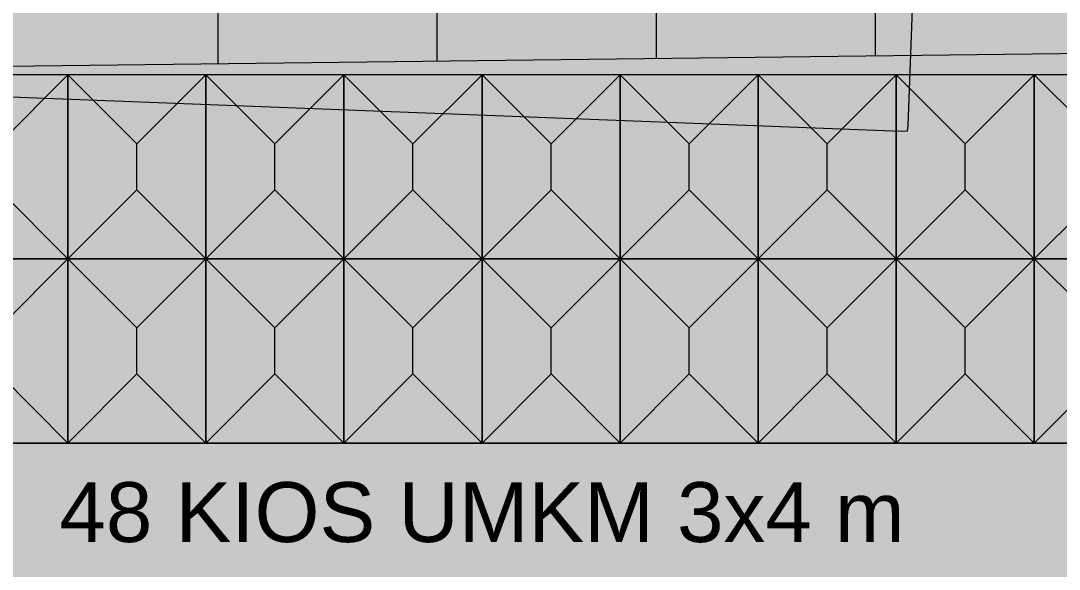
# Model space of a CAD drawing. Header units: metres. Extents: x 305909 to 307171, y 9156037 to 9156671.
# Drawn here: x 306895.98 to 306918.54, y 9156211.26 to 9156223.17 of the extents above; entities that cross this region are included whole.
import ezdxf
from ezdxf.enums import TextEntityAlignment as Align

# ---------------------------------------------------------------- set-up
doc = ezdxf.new("R2010")
doc.units = ezdxf.units.M
for name, color, linetype, lineweight, true_color in [('B-BAYANGAN', 7, 'Continuous', 0, 0x76786c), ('D-BOULEVARD_UMKM', 7, 'Continuous', 13, 0xf2d6a0), ('D-KIOS_UMKM', 7, 'Continuous', 13, 0xe673a6), ('D-LORONG_KIOS', 7, 'Continuous', 9, 0xf6e7c9), ('J-PERKERASAN_JALAN', 7, 'Continuous', 9, 0x989896), ('T-LABEL_ELEMEN', 7, 'Continuous', 0, 0x141414), ('Z-K-BK', 7, 'Continuous', 0, 0xf8e1ec), ('Z-K-PI', 7, 'Continuous', 0, 0xf0cdc8)]:
    doc.layers.add(name, color=color, linetype=linetype, lineweight=lineweight, true_color=true_color)
doc.styles.add('ARIAL', font='arial.ttf')

msp = doc.modelspace()

# ---------------------------------------------------------------- hatches: boundary and pattern name
at = {"layer": 'B-BAYANGAN', "true_color": 0x76786c}
h = msp.add_hatch(color=8, dxfattribs=at)
h.dxf.hatch_style = 1
h.paths.add_polyline_path([(306897.6, 9156217.4), (306897.6, 9156221.4), (306894.6, 9156221.4), (306894.6, 9156217.4), (306897.6, 9156217.4)])
h = msp.add_hatch(color=8, dxfattribs=at)
h.dxf.hatch_style = 1
h.paths.add_polyline_path([(306900.6, 9156217.4), (306900.6, 9156221.4), (306897.6, 9156221.4), (306897.6, 9156217.4), (306900.6, 9156217.4)])
h = msp.add_hatch(color=8, dxfattribs=at)
h.dxf.hatch_style = 1
h.paths.add_polyline_path([(306903.6, 9156217.4), (306903.6, 9156221.4), (306900.6, 9156221.4), (306900.6, 9156217.4), (306903.6, 9156217.4)])
h = msp.add_hatch(color=8, dxfattribs=at)
h.dxf.hatch_style = 1
h.paths.add_polyline_path([(306906.6, 9156217.4), (306906.6, 9156221.4), (306903.6, 9156221.4), (306903.6, 9156217.4), (306906.6, 9156217.4)])
h = msp.add_hatch(color=8, dxfattribs=at)
h.dxf.hatch_style = 1
h.paths.add_polyline_path([(306909.6, 9156217.4), (306909.6, 9156221.4), (306906.6, 9156221.4), (306906.6, 9156217.4), (306909.6, 9156217.4)])
h = msp.add_hatch(color=8, dxfattribs=at)
h.dxf.hatch_style = 1
h.paths.add_polyline_path([(306912.6, 9156217.4), (306912.6, 9156221.4), (306909.6, 9156221.4), (306909.6, 9156217.4), (306912.6, 9156217.4)])
h = msp.add_hatch(color=8, dxfattribs=at)
h.dxf.hatch_style = 1
h.paths.add_polyline_path([(306915.6, 9156217.4), (306915.6, 9156221.4), (306912.6, 9156221.4), (306912.6, 9156217.4), (306915.6, 9156217.4)])
h = msp.add_hatch(color=8, dxfattribs=at)
h.dxf.hatch_style = 1
h.paths.add_polyline_path([(306918.6, 9156217.4), (306918.6, 9156221.4), (306915.6, 9156221.4), (306915.6, 9156217.4), (306918.6, 9156217.4)])
h = msp.add_hatch(color=8, dxfattribs=at)
h.dxf.hatch_style = 1
h.paths.add_polyline_path([(306897.6, 9156213.4), (306897.6, 9156217.4), (306894.6, 9156217.4), (306894.6, 9156213.4), (306897.6, 9156213.4)])
h = msp.add_hatch(color=8, dxfattribs=at)
h.dxf.hatch_style = 1
h.paths.add_polyline_path([(306900.6, 9156213.4), (306900.6, 9156217.4), (306897.6, 9156217.4), (306897.6, 9156213.4), (306900.6, 9156213.4)])
h = msp.add_hatch(color=8, dxfattribs=at)
h.dxf.hatch_style = 1
h.paths.add_polyline_path([(306903.6, 9156213.4), (306903.6, 9156217.4), (306900.6, 9156217.4), (306900.6, 9156213.4), (306903.6, 9156213.4)])
h = msp.add_hatch(color=8, dxfattribs=at)
h.dxf.hatch_style = 1
h.paths.add_polyline_path([(306906.6, 9156213.4), (306906.6, 9156217.4), (306903.6, 9156217.4), (306903.6, 9156213.4), (306906.6, 9156213.4)])
h = msp.add_hatch(color=8, dxfattribs=at)
h.dxf.hatch_style = 1
h.paths.add_polyline_path([(306909.6, 9156213.4), (306909.6, 9156217.4), (306906.6, 9156217.4), (306906.6, 9156213.4), (306909.6, 9156213.4)])
h = msp.add_hatch(color=8, dxfattribs=at)
h.dxf.hatch_style = 1
h.paths.add_polyline_path([(306912.6, 9156213.4), (306912.6, 9156217.4), (306909.6, 9156217.4), (306909.6, 9156213.4), (306912.6, 9156213.4)])
h = msp.add_hatch(color=8, dxfattribs=at)
h.dxf.hatch_style = 1
h.paths.add_polyline_path([(306915.6, 9156213.4), (306915.6, 9156217.4), (306912.6, 9156217.4), (306912.6, 9156213.4), (306915.6, 9156213.4)])
h = msp.add_hatch(color=8, dxfattribs=at)
h.dxf.hatch_style = 1
h.paths.add_polyline_path([(306918.6, 9156213.4), (306918.6, 9156217.4), (306915.6, 9156217.4), (306915.6, 9156213.4), (306918.6, 9156213.4)])
at = {"layer": 'D-BOULEVARD_UMKM', "true_color": 0xf0deba}
h = msp.add_hatch(color=254, dxfattribs=at)
h.dxf.hatch_style = 1
h.paths.add_polyline_path([(306880.012, 9156222), (306930, 9156222.6), (306930, 9156230.4), (306894.4, 9156230.6), (306880.046, 9156230.6), (306880.012, 9156222)])
at = {"layer": 'D-BOULEVARD_UMKM', "true_color": 0xd6c096}
h = msp.add_hatch(dxfattribs=at)
h.set_pattern_fill('NET', color=31, scale=1.5)
h.paths.add_polyline_path([(306880.012, 9156222), (306930, 9156222.6), (306930, 9156230.4), (306894.4, 9156230.6), (306880.046, 9156230.6), (306880.012, 9156222)])
at = {"layer": 'D-KIOS_UMKM', "true_color": 0xf773a9}
h = msp.add_hatch(color=241, dxfattribs=at)
h.dxf.hatch_style = 1
h.paths.add_polyline_path([(306897, 9156222), (306895.5, 9156220.5), (306894, 9156222), (306897, 9156222)])
at = {"layer": 'D-KIOS_UMKM', "true_color": 0xc45c86}
h = msp.add_hatch(color=243, dxfattribs=at)
h.dxf.hatch_style = 1
h.paths.add_polyline_path([(306897, 9156218), (306895.5, 9156219.5), (306895.5, 9156220.5), (306897, 9156222), (306897, 9156218)])
at = {"layer": 'D-KIOS_UMKM', "true_color": 0xf773a9}
h = msp.add_hatch(color=241, dxfattribs=at)
h.dxf.hatch_style = 1
h.paths.add_polyline_path([(306897, 9156222), (306898.5, 9156220.5), (306898.5, 9156219.5), (306897, 9156218), (306897, 9156222)])
h = msp.add_hatch(color=241, dxfattribs=at)
h.dxf.hatch_style = 1
h.paths.add_polyline_path([(306900, 9156222), (306898.5, 9156220.5), (306897, 9156222), (306900, 9156222)])
at = {"layer": 'D-KIOS_UMKM', "true_color": 0xc45c86}
h = msp.add_hatch(color=243, dxfattribs=at)
h.dxf.hatch_style = 1
h.paths.add_polyline_path([(306900, 9156218), (306898.5, 9156219.5), (306898.5, 9156220.5), (306900, 9156222), (306900, 9156218)])
at = {"layer": 'D-KIOS_UMKM', "true_color": 0xf773a9}
h = msp.add_hatch(color=241, dxfattribs=at)
h.dxf.hatch_style = 1
h.paths.add_polyline_path([(306900, 9156222), (306901.5, 9156220.5), (306901.5, 9156219.5), (306900, 9156218), (306900, 9156222)])
h = msp.add_hatch(color=241, dxfattribs=at)
h.dxf.hatch_style = 1
h.paths.add_polyline_path([(306903, 9156222), (306901.5, 9156220.5), (306900, 9156222), (306903, 9156222)])
at = {"layer": 'D-KIOS_UMKM', "true_color": 0xc45c86}
h = msp.add_hatch(color=243, dxfattribs=at)
h.dxf.hatch_style = 1
h.paths.add_polyline_path([(306903, 9156218), (306901.5, 9156219.5), (306901.5, 9156220.5), (306903, 9156222), (306903, 9156218)])
at = {"layer": 'D-KIOS_UMKM', "true_color": 0xf773a9}
h = msp.add_hatch(color=241, dxfattribs=at)
h.dxf.hatch_style = 1
h.paths.add_polyline_path([(306903, 9156222), (306904.5, 9156220.5), (306904.5, 9156219.5), (306903, 9156218), (306903, 9156222)])
h = msp.add_hatch(color=241, dxfattribs=at)
h.dxf.hatch_style = 1
h.paths.add_polyline_path([(306906, 9156222), (306904.5, 9156220.5), (306903, 9156222), (306906, 9156222)])
at = {"layer": 'D-KIOS_UMKM', "true_color": 0xc45c86}
h = msp.add_hatch(color=243, dxfattribs=at)
h.dxf.hatch_style = 1
h.paths.add_polyline_path([(306906, 9156218), (306904.5, 9156219.5), (306904.5, 9156220.5), (306906, 9156222), (306906, 9156218)])
at = {"layer": 'D-KIOS_UMKM', "true_color": 0xf773a9}
h = msp.add_hatch(color=241, dxfattribs=at)
h.dxf.hatch_style = 1
h.paths.add_polyline_path([(306906, 9156222), (306907.5, 9156220.5), (306907.5, 9156219.5), (306906, 9156218), (306906, 9156222)])
h = msp.add_hatch(color=241, dxfattribs=at)
h.dxf.hatch_style = 1
h.paths.add_polyline_path([(306909, 9156222), (306907.5, 9156220.5), (306906, 9156222), (306909, 9156222)])
at = {"layer": 'D-KIOS_UMKM', "true_color": 0xc45c86}
h = msp.add_hatch(color=243, dxfattribs=at)
h.dxf.hatch_style = 1
h.paths.add_polyline_path([(306909, 9156218), (306907.5, 9156219.5), (306907.5, 9156220.5), (306909, 9156222), (306909, 9156218)])
at = {"layer": 'D-KIOS_UMKM', "true_color": 0xf773a9}
h = msp.add_hatch(color=241, dxfattribs=at)
h.dxf.hatch_style = 1
h.paths.add_polyline_path([(306909, 9156222), (306910.5, 9156220.5), (306910.5, 9156219.5), (306909, 9156218), (306909, 9156222)])
h = msp.add_hatch(color=241, dxfattribs=at)
h.dxf.hatch_style = 1
h.paths.add_polyline_path([(306912, 9156222), (306910.5, 9156220.5), (306909, 9156222), (306912, 9156222)])
at = {"layer": 'D-KIOS_UMKM', "true_color": 0xc45c86}
h = msp.add_hatch(color=243, dxfattribs=at)
h.dxf.hatch_style = 1
h.paths.add_polyline_path([(306912, 9156218), (306910.5, 9156219.5), (306910.5, 9156220.5), (306912, 9156222), (306912, 9156218)])
at = {"layer": 'D-KIOS_UMKM', "true_color": 0xf773a9}
h = msp.add_hatch(color=241, dxfattribs=at)
h.dxf.hatch_style = 1
h.paths.add_polyline_path([(306912, 9156222), (306913.5, 9156220.5), (306913.5, 9156219.5), (306912, 9156218), (306912, 9156222)])
h = msp.add_hatch(color=241, dxfattribs=at)
h.dxf.hatch_style = 1
h.paths.add_polyline_path([(306915, 9156222), (306913.5, 9156220.5), (306912, 9156222), (306915, 9156222)])
at = {"layer": 'D-KIOS_UMKM', "true_color": 0xc45c86}
h = msp.add_hatch(color=243, dxfattribs=at)
h.dxf.hatch_style = 1
h.paths.add_polyline_path([(306915, 9156218), (306913.5, 9156219.5), (306913.5, 9156220.5), (306915, 9156222), (306915, 9156218)])
at = {"layer": 'D-KIOS_UMKM', "true_color": 0xf773a9}
h = msp.add_hatch(color=241, dxfattribs=at)
h.dxf.hatch_style = 1
h.paths.add_polyline_path([(306915, 9156222), (306916.5, 9156220.5), (306916.5, 9156219.5), (306915, 9156218), (306915, 9156222)])
h = msp.add_hatch(color=241, dxfattribs=at)
h.dxf.hatch_style = 1
h.paths.add_polyline_path([(306918, 9156222), (306916.5, 9156220.5), (306915, 9156222), (306918, 9156222)])
at = {"layer": 'D-KIOS_UMKM', "true_color": 0xc45c86}
h = msp.add_hatch(color=243, dxfattribs=at)
h.dxf.hatch_style = 1
h.paths.add_polyline_path([(306918, 9156218), (306916.5, 9156219.5), (306916.5, 9156220.5), (306918, 9156222), (306918, 9156218)])
at = {"layer": 'D-KIOS_UMKM', "true_color": 0xf773a9}
h = msp.add_hatch(color=241, dxfattribs=at)
h.dxf.hatch_style = 1
h.paths.add_polyline_path([(306918, 9156222), (306919.5, 9156220.5), (306919.5, 9156219.5), (306918, 9156218), (306918, 9156222)])
h = msp.add_hatch(color=241, dxfattribs=at)
h.dxf.hatch_style = 1
h.paths.add_polyline_path([(306921, 9156222), (306919.5, 9156220.5), (306918, 9156222), (306921, 9156222)])
at = {"layer": 'D-KIOS_UMKM', "true_color": 0xc45c86}
h = msp.add_hatch(color=243, dxfattribs=at)
h.dxf.hatch_style = 1
h.paths.add_polyline_path([(306895.5, 9156219.5), (306897, 9156218), (306894, 9156218), (306895.5, 9156219.5)])
h = msp.add_hatch(color=243, dxfattribs=at)
h.dxf.hatch_style = 1
h.paths.add_polyline_path([(306898.5, 9156219.5), (306900, 9156218), (306897, 9156218), (306898.5, 9156219.5)])
h = msp.add_hatch(color=243, dxfattribs=at)
h.dxf.hatch_style = 1
h.paths.add_polyline_path([(306901.5, 9156219.5), (306903, 9156218), (306900, 9156218), (306901.5, 9156219.5)])
h = msp.add_hatch(color=243, dxfattribs=at)
h.dxf.hatch_style = 1
h.paths.add_polyline_path([(306904.5, 9156219.5), (306906, 9156218), (306903, 9156218), (306904.5, 9156219.5)])
h = msp.add_hatch(color=243, dxfattribs=at)
h.dxf.hatch_style = 1
h.paths.add_polyline_path([(306907.5, 9156219.5), (306909, 9156218), (306906, 9156218), (306907.5, 9156219.5)])
h = msp.add_hatch(color=243, dxfattribs=at)
h.dxf.hatch_style = 1
h.paths.add_polyline_path([(306910.5, 9156219.5), (306912, 9156218), (306909, 9156218), (306910.5, 9156219.5)])
h = msp.add_hatch(color=243, dxfattribs=at)
h.dxf.hatch_style = 1
h.paths.add_polyline_path([(306913.5, 9156219.5), (306915, 9156218), (306912, 9156218), (306913.5, 9156219.5)])
h = msp.add_hatch(color=243, dxfattribs=at)
h.dxf.hatch_style = 1
h.paths.add_polyline_path([(306916.5, 9156219.5), (306918, 9156218), (306915, 9156218), (306916.5, 9156219.5)])
h = msp.add_hatch(color=243, dxfattribs=at)
h.dxf.hatch_style = 1
h.paths.add_polyline_path([(306919.5, 9156219.5), (306921, 9156218), (306918, 9156218), (306919.5, 9156219.5)])
at = {"layer": 'D-KIOS_UMKM', "true_color": 0xf773a9}
h = msp.add_hatch(color=241, dxfattribs=at)
h.dxf.hatch_style = 1
h.paths.add_polyline_path([(306897, 9156218), (306895.5, 9156216.5), (306894, 9156218), (306897, 9156218)])
at = {"layer": 'D-KIOS_UMKM', "true_color": 0xc45c86}
h = msp.add_hatch(color=243, dxfattribs=at)
h.dxf.hatch_style = 1
h.paths.add_polyline_path([(306897, 9156214), (306895.5, 9156215.5), (306895.5, 9156216.5), (306897, 9156218), (306897, 9156214)])
at = {"layer": 'D-KIOS_UMKM', "true_color": 0xf773a9}
h = msp.add_hatch(color=241, dxfattribs=at)
h.dxf.hatch_style = 1
h.paths.add_polyline_path([(306897, 9156218), (306898.5, 9156216.5), (306898.5, 9156215.5), (306897, 9156214), (306897, 9156218)])
h = msp.add_hatch(color=241, dxfattribs=at)
h.dxf.hatch_style = 1
h.paths.add_polyline_path([(306900, 9156218), (306898.5, 9156216.5), (306897, 9156218), (306900, 9156218)])
at = {"layer": 'D-KIOS_UMKM', "true_color": 0xc45c86}
h = msp.add_hatch(color=243, dxfattribs=at)
h.dxf.hatch_style = 1
h.paths.add_polyline_path([(306900, 9156214), (306898.5, 9156215.5), (306898.5, 9156216.5), (306900, 9156218), (306900, 9156214)])
at = {"layer": 'D-KIOS_UMKM', "true_color": 0xf773a9}
h = msp.add_hatch(color=241, dxfattribs=at)
h.dxf.hatch_style = 1
h.paths.add_polyline_path([(306900, 9156218), (306901.5, 9156216.5), (306901.5, 9156215.5), (306900, 9156214), (306900, 9156218)])
h = msp.add_hatch(color=241, dxfattribs=at)
h.dxf.hatch_style = 1
h.paths.add_polyline_path([(306903, 9156218), (306901.5, 9156216.5), (306900, 9156218), (306903, 9156218)])
at = {"layer": 'D-KIOS_UMKM', "true_color": 0xc45c86}
h = msp.add_hatch(color=243, dxfattribs=at)
h.dxf.hatch_style = 1
h.paths.add_polyline_path([(306903, 9156214), (306901.5, 9156215.5), (306901.5, 9156216.5), (306903, 9156218), (306903, 9156214)])
at = {"layer": 'D-KIOS_UMKM', "true_color": 0xf773a9}
h = msp.add_hatch(color=241, dxfattribs=at)
h.dxf.hatch_style = 1
h.paths.add_polyline_path([(306903, 9156218), (306904.5, 9156216.5), (306904.5, 9156215.5), (306903, 9156214), (306903, 9156218)])
h = msp.add_hatch(color=241, dxfattribs=at)
h.dxf.hatch_style = 1
h.paths.add_polyline_path([(306906, 9156218), (306904.5, 9156216.5), (306903, 9156218), (306906, 9156218)])
at = {"layer": 'D-KIOS_UMKM', "true_color": 0xc45c86}
h = msp.add_hatch(color=243, dxfattribs=at)
h.dxf.hatch_style = 1
h.paths.add_polyline_path([(306906, 9156214), (306904.5, 9156215.5), (306904.5, 9156216.5), (306906, 9156218), (306906, 9156214)])
at = {"layer": 'D-KIOS_UMKM', "true_color": 0xf773a9}
h = msp.add_hatch(color=241, dxfattribs=at)
h.dxf.hatch_style = 1
h.paths.add_polyline_path([(306906, 9156218), (306907.5, 9156216.5), (306907.5, 9156215.5), (306906, 9156214), (306906, 9156218)])
h = msp.add_hatch(color=241, dxfattribs=at)
h.dxf.hatch_style = 1
h.paths.add_polyline_path([(306909, 9156218), (306907.5, 9156216.5), (306906, 9156218), (306909, 9156218)])
at = {"layer": 'D-KIOS_UMKM', "true_color": 0xc45c86}
h = msp.add_hatch(color=243, dxfattribs=at)
h.dxf.hatch_style = 1
h.paths.add_polyline_path([(306909, 9156214), (306907.5, 9156215.5), (306907.5, 9156216.5), (306909, 9156218), (306909, 9156214)])
at = {"layer": 'D-KIOS_UMKM', "true_color": 0xf773a9}
h = msp.add_hatch(color=241, dxfattribs=at)
h.dxf.hatch_style = 1
h.paths.add_polyline_path([(306909, 9156218), (306910.5, 9156216.5), (306910.5, 9156215.5), (306909, 9156214), (306909, 9156218)])
h = msp.add_hatch(color=241, dxfattribs=at)
h.dxf.hatch_style = 1
h.paths.add_polyline_path([(306912, 9156218), (306910.5, 9156216.5), (306909, 9156218), (306912, 9156218)])
at = {"layer": 'D-KIOS_UMKM', "true_color": 0xc45c86}
h = msp.add_hatch(color=243, dxfattribs=at)
h.dxf.hatch_style = 1
h.paths.add_polyline_path([(306912, 9156214), (306910.5, 9156215.5), (306910.5, 9156216.5), (306912, 9156218), (306912, 9156214)])
at = {"layer": 'D-KIOS_UMKM', "true_color": 0xf773a9}
h = msp.add_hatch(color=241, dxfattribs=at)
h.dxf.hatch_style = 1
h.paths.add_polyline_path([(306912, 9156218), (306913.5, 9156216.5), (306913.5, 9156215.5), (306912, 9156214), (306912, 9156218)])
h = msp.add_hatch(color=241, dxfattribs=at)
h.dxf.hatch_style = 1
h.paths.add_polyline_path([(306915, 9156218), (306913.5, 9156216.5), (306912, 9156218), (306915, 9156218)])
at = {"layer": 'D-KIOS_UMKM', "true_color": 0xc45c86}
h = msp.add_hatch(color=243, dxfattribs=at)
h.dxf.hatch_style = 1
h.paths.add_polyline_path([(306915, 9156214), (306913.5, 9156215.5), (306913.5, 9156216.5), (306915, 9156218), (306915, 9156214)])
at = {"layer": 'D-KIOS_UMKM', "true_color": 0xf773a9}
h = msp.add_hatch(color=241, dxfattribs=at)
h.dxf.hatch_style = 1
h.paths.add_polyline_path([(306915, 9156218), (306916.5, 9156216.5), (306916.5, 9156215.5), (306915, 9156214), (306915, 9156218)])
h = msp.add_hatch(color=241, dxfattribs=at)
h.dxf.hatch_style = 1
h.paths.add_polyline_path([(306918, 9156218), (306916.5, 9156216.5), (306915, 9156218), (306918, 9156218)])
at = {"layer": 'D-KIOS_UMKM', "true_color": 0xc45c86}
h = msp.add_hatch(color=243, dxfattribs=at)
h.dxf.hatch_style = 1
h.paths.add_polyline_path([(306918, 9156214), (306916.5, 9156215.5), (306916.5, 9156216.5), (306918, 9156218), (306918, 9156214)])
at = {"layer": 'D-KIOS_UMKM', "true_color": 0xf773a9}
h = msp.add_hatch(color=241, dxfattribs=at)
h.dxf.hatch_style = 1
h.paths.add_polyline_path([(306918, 9156218), (306919.5, 9156216.5), (306919.5, 9156215.5), (306918, 9156214), (306918, 9156218)])
h = msp.add_hatch(color=241, dxfattribs=at)
h.dxf.hatch_style = 1
h.paths.add_polyline_path([(306921, 9156218), (306919.5, 9156216.5), (306918, 9156218), (306921, 9156218)])
at = {"layer": 'D-KIOS_UMKM', "true_color": 0xc45c86}
h = msp.add_hatch(color=243, dxfattribs=at)
h.dxf.hatch_style = 1
h.paths.add_polyline_path([(306895.5, 9156215.5), (306897, 9156214), (306894, 9156214), (306895.5, 9156215.5)])
h = msp.add_hatch(color=243, dxfattribs=at)
h.dxf.hatch_style = 1
h.paths.add_polyline_path([(306898.5, 9156215.5), (306900, 9156214), (306897, 9156214), (306898.5, 9156215.5)])
h = msp.add_hatch(color=243, dxfattribs=at)
h.dxf.hatch_style = 1
h.paths.add_polyline_path([(306901.5, 9156215.5), (306903, 9156214), (306900, 9156214), (306901.5, 9156215.5)])
h = msp.add_hatch(color=243, dxfattribs=at)
h.dxf.hatch_style = 1
h.paths.add_polyline_path([(306904.5, 9156215.5), (306906, 9156214), (306903, 9156214), (306904.5, 9156215.5)])
h = msp.add_hatch(color=243, dxfattribs=at)
h.dxf.hatch_style = 1
h.paths.add_polyline_path([(306907.5, 9156215.5), (306909, 9156214), (306906, 9156214), (306907.5, 9156215.5)])
h = msp.add_hatch(color=243, dxfattribs=at)
h.dxf.hatch_style = 1
h.paths.add_polyline_path([(306910.5, 9156215.5), (306912, 9156214), (306909, 9156214), (306910.5, 9156215.5)])
h = msp.add_hatch(color=243, dxfattribs=at)
h.dxf.hatch_style = 1
h.paths.add_polyline_path([(306913.5, 9156215.5), (306915, 9156214), (306912, 9156214), (306913.5, 9156215.5)])
h = msp.add_hatch(color=243, dxfattribs=at)
h.dxf.hatch_style = 1
h.paths.add_polyline_path([(306916.5, 9156215.5), (306918, 9156214), (306915, 9156214), (306916.5, 9156215.5)])
h = msp.add_hatch(color=243, dxfattribs=at)
h.dxf.hatch_style = 1
h.paths.add_polyline_path([(306919.5, 9156215.5), (306921, 9156214), (306918, 9156214), (306919.5, 9156215.5)])
at = {"layer": 'D-LORONG_KIOS', "true_color": 0xf0e4cd}
h = msp.add_hatch(color=254, dxfattribs=at)
h.dxf.hatch_style = 1
h.paths.add_polyline_path([(306930, 9156211), (306930, 9156214), (306882, 9156214), (306882, 9156211), (306930, 9156211)])
at = {"layer": 'J-PERKERASAN_JALAN', "true_color": 0x989896}
h = msp.add_hatch(color=252, dxfattribs=at)
h.dxf.hatch_style = 1
h.paths.add_polyline_path([(306877.067, 9156228.607), (306877.161, 9156228.103), (306877.319, 9156227.614), (306877.538, 9156227.15), (306877.814, 9156226.718), (306878.144, 9156226.325), (306878.521, 9156225.977), (306878.94, 9156225.68), (306879.394, 9156225.44), (306879.874, 9156225.259), (306880.374, 9156225.141), (306880.884, 9156225.089), (306915.23, 9156223.766), (306915.352, 9156223.753), (306915.356, 9156223.63), (306915.25, 9156220.894), (306915.237, 9156220.772), (306915.114, 9156220.768), (306881.098, 9156222.078), (306880.565, 9156222.063), (306880.038, 9156221.978), (306879.528, 9156221.823), (306879.043, 9156221.601), (306878.592, 9156221.317), (306878.183, 9156220.976), (306877.822, 9156220.583), (306877.517, 9156220.145), (306877.273, 9156219.671), (306877.094, 9156219.169), (306876.984, 9156218.647), (306876.944, 9156218.116), (306876.993, 9156223.827), (306877.038, 9156229.12), (306877.067, 9156228.607)])
at = {"layer": 'Z-K-BK', "true_color": 0xece4d2}
h = msp.add_hatch(color=254, dxfattribs=at)
h.dxf.hatch_style = 1
h.paths.add_polyline_path([(306931.6, 9156252), (306951.5, 9156252), (306951.5, 9156236), (306951.5, 9156205.51), (306950.563, 9156205.003), (306950.558, 9156205), (306931.6, 9156205), (306881.5, 9156205), (306881.5, 9156222), (306931.6, 9156222), (306931.6, 9156252)])
at = {"layer": 'Z-K-PI', "true_color": 0xe4dfd4}
h = msp.add_hatch(color=254, dxfattribs=at)
h.dxf.hatch_style = 1
h.paths.add_polyline_path([(306885.597, 9156199.802), (306879.779, 9156199.5), (306887.368, 9156398.5), (306959, 9156392), (306955.5, 9156309.7), (306956.8, 9156262.5), (306932.214, 9156261.124), (306926.472, 9156261.553), (306924.753, 9156222), (306881.5, 9156222), (306881.5, 9156205), (306885.961, 9156205), (306885.597, 9156199.802)])

# ---------------------------------------------------------------- linework, layer by layer
at = {"layer": 'D-BOULEVARD_UMKM', "color": 253, "lineweight": 9, "true_color": 0xb4a68b}
msp.add_lwpolyline([(306880.012, 9156222), (306930, 9156222.6), (306930, 9156230.4), (306894.4, 9156230.6), (306880.046, 9156230.6), (306880.012, 9156222)], close=True, dxfattribs=at)
at = {"layer": 'D-KIOS_UMKM', "color": 247, "lineweight": 9, "true_color": 0x7a3953}
for p, q in [((306897, 9156222), (306895.5, 9156220.5)), ((306897, 9156222), (306898.5, 9156220.5)), ((306900, 9156222), (306898.5, 9156220.5)), ((306900, 9156222), (306901.5, 9156220.5)), ((306903, 9156222), (306901.5, 9156220.5)), ((306903, 9156222), (306904.5, 9156220.5)), ((306906, 9156222), (306904.5, 9156220.5)), ((306906, 9156222), (306907.5, 9156220.5)), ((306909, 9156222), (306907.5, 9156220.5)), ((306909, 9156222), (306910.5, 9156220.5)), ((306912, 9156222), (306910.5, 9156220.5)), ((306912, 9156222), (306913.5, 9156220.5)), ((306915, 9156222), (306913.5, 9156220.5)), ((306915, 9156222), (306916.5, 9156220.5)), ((306918, 9156222), (306916.5, 9156220.5)), ((306918, 9156222), (306919.5, 9156220.5)), ((306898.5, 9156219.5), (306898.5, 9156220.5)), ((306901.5, 9156219.5), (306901.5, 9156220.5)), ((306904.5, 9156219.5), (306904.5, 9156220.5)), ((306907.5, 9156219.5), (306907.5, 9156220.5)), ((306910.5, 9156219.5), (306910.5, 9156220.5)), ((306913.5, 9156219.5), (306913.5, 9156220.5)), ((306916.5, 9156219.5), (306916.5, 9156220.5)), ((306897, 9156218), (306895.5, 9156219.5)), ((306897, 9156218), (306898.5, 9156219.5)), ((306900, 9156218), (306898.5, 9156219.5)), ((306900, 9156218), (306901.5, 9156219.5)), ((306903, 9156218), (306901.5, 9156219.5)), ((306903, 9156218), (306904.5, 9156219.5)), ((306906, 9156218), (306904.5, 9156219.5)), ((306906, 9156218), (306907.5, 9156219.5)), ((306909, 9156218), (306907.5, 9156219.5)), ((306909, 9156218), (306910.5, 9156219.5)), ((306912, 9156218), (306910.5, 9156219.5)), ((306912, 9156218), (306913.5, 9156219.5)), ((306915, 9156218), (306913.5, 9156219.5)), ((306915, 9156218), (306916.5, 9156219.5)), ((306918, 9156218), (306916.5, 9156219.5)), ((306918, 9156218), (306919.5, 9156219.5)), ((306897, 9156218), (306895.5, 9156216.5)), ((306897, 9156218), (306898.5, 9156216.5)), ((306900, 9156218), (306898.5, 9156216.5)), ((306900, 9156218), (306901.5, 9156216.5)), ((306903, 9156218), (306901.5, 9156216.5)), ((306903, 9156218), (306904.5, 9156216.5)), ((306906, 9156218), (306904.5, 9156216.5)), ((306906, 9156218), (306907.5, 9156216.5)), ((306909, 9156218), (306907.5, 9156216.5)), ((306909, 9156218), (306910.5, 9156216.5)), ((306912, 9156218), (306910.5, 9156216.5)), ((306912, 9156218), (306913.5, 9156216.5)), ((306915, 9156218), (306913.5, 9156216.5)), ((306915, 9156218), (306916.5, 9156216.5)), ((306918, 9156218), (306916.5, 9156216.5)), ((306918, 9156218), (306919.5, 9156216.5)), ((306898.5, 9156215.5), (306898.5, 9156216.5)), ((306901.5, 9156215.5), (306901.5, 9156216.5)), ((306904.5, 9156215.5), (306904.5, 9156216.5)), ((306907.5, 9156215.5), (306907.5, 9156216.5)), ((306910.5, 9156215.5), (306910.5, 9156216.5)), ((306913.5, 9156215.5), (306913.5, 9156216.5)), ((306916.5, 9156215.5), (306916.5, 9156216.5)), ((306897, 9156214), (306895.5, 9156215.5)), ((306897, 9156214), (306898.5, 9156215.5)), ((306900, 9156214), (306898.5, 9156215.5)), ((306900, 9156214), (306901.5, 9156215.5)), ((306903, 9156214), (306901.5, 9156215.5)), ((306903, 9156214), (306904.5, 9156215.5)), ((306906, 9156214), (306904.5, 9156215.5)), ((306906, 9156214), (306907.5, 9156215.5)), ((306909, 9156214), (306907.5, 9156215.5)), ((306909, 9156214), (306910.5, 9156215.5)), ((306912, 9156214), (306910.5, 9156215.5)), ((306912, 9156214), (306913.5, 9156215.5)), ((306915, 9156214), (306913.5, 9156215.5)), ((306915, 9156214), (306916.5, 9156215.5)), ((306918, 9156214), (306916.5, 9156215.5)), ((306918, 9156214), (306919.5, 9156215.5))]:
    msp.add_line(p, q, dxfattribs=at)
at = {"layer": 'D-KIOS_UMKM', "color": 247, "lineweight": 13, "true_color": 0x7a3953}
for points in [[(306897, 9156218), (306897, 9156222), (306894, 9156222), (306894, 9156218), (306897, 9156218)], [(306900, 9156218), (306900, 9156222), (306897, 9156222), (306897, 9156218), (306900, 9156218)], [(306903, 9156218), (306903, 9156222), (306900, 9156222), (306900, 9156218), (306903, 9156218)], [(306906, 9156218), (306906, 9156222), (306903, 9156222), (306903, 9156218), (306906, 9156218)], [(306909, 9156218), (306909, 9156222), (306906, 9156222), (306906, 9156218), (306909, 9156218)], [(306912, 9156218), (306912, 9156222), (306909, 9156222), (306909, 9156218), (306912, 9156218)], [(306915, 9156218), (306915, 9156222), (306912, 9156222), (306912, 9156218), (306915, 9156218)], [(306918, 9156218), (306918, 9156222), (306915, 9156222), (306915, 9156218), (306918, 9156218)], [(306921, 9156218), (306921, 9156222), (306918, 9156222), (306918, 9156218), (306921, 9156218)], [(306897, 9156214), (306897, 9156218), (306894, 9156218), (306894, 9156214), (306897, 9156214)], [(306900, 9156214), (306900, 9156218), (306897, 9156218), (306897, 9156214), (306900, 9156214)], [(306903, 9156214), (306903, 9156218), (306900, 9156218), (306900, 9156214), (306903, 9156214)], [(306906, 9156214), (306906, 9156218), (306903, 9156218), (306903, 9156214), (306906, 9156214)], [(306909, 9156214), (306909, 9156218), (306906, 9156218), (306906, 9156214), (306909, 9156214)], [(306912, 9156214), (306912, 9156218), (306909, 9156218), (306909, 9156214), (306912, 9156214)], [(306915, 9156214), (306915, 9156218), (306912, 9156218), (306912, 9156214), (306915, 9156214)], [(306918, 9156214), (306918, 9156218), (306915, 9156218), (306915, 9156214), (306918, 9156214)], [(306921, 9156214), (306921, 9156218), (306918, 9156218), (306918, 9156214), (306921, 9156214)]]:
    msp.add_lwpolyline(points, close=True, dxfattribs=at)
at = {"layer": 'D-LORONG_KIOS', "color": 253, "lineweight": 9, "true_color": 0xb4ab99}
msp.add_lwpolyline([(306930, 9156211), (306930, 9156214), (306882, 9156214), (306882, 9156211), (306930, 9156211)], close=True, dxfattribs=at)
at = {"layer": 'J-PERKERASAN_JALAN', "color": 251, "lineweight": 13, "true_color": 0x6c6c6a}
msp.add_lwpolyline([(306915.356, 9156223.63), (306915.25, 9156220.894), (306915.237, 9156220.772), (306915.114, 9156220.768), (306881.098, 9156222.078), (306880.565, 9156222.063), (306880.038, 9156221.978), (306879.528, 9156221.823), (306879.043, 9156221.601), (306878.592, 9156221.317), (306878.183, 9156220.976), (306877.822, 9156220.583), (306877.517, 9156220.145), (306877.273, 9156219.671), (306877.094, 9156219.169), (306876.984, 9156218.647), (306876.944, 9156218.116), (306876.993, 9156223.827)], dxfattribs=at)

# ---------------------------------------------------------------- texts
at = {"layer": 'T-LABEL_ELEMEN', "style": 'ARIAL'}
msp.add_text('48 KIOS UMKM 3x4 m', height=1.3, dxfattribs=at).set_placement((306906, 9156212.5), align=Align.MIDDLE_CENTER)

doc.saveas('drawing.dxf')
